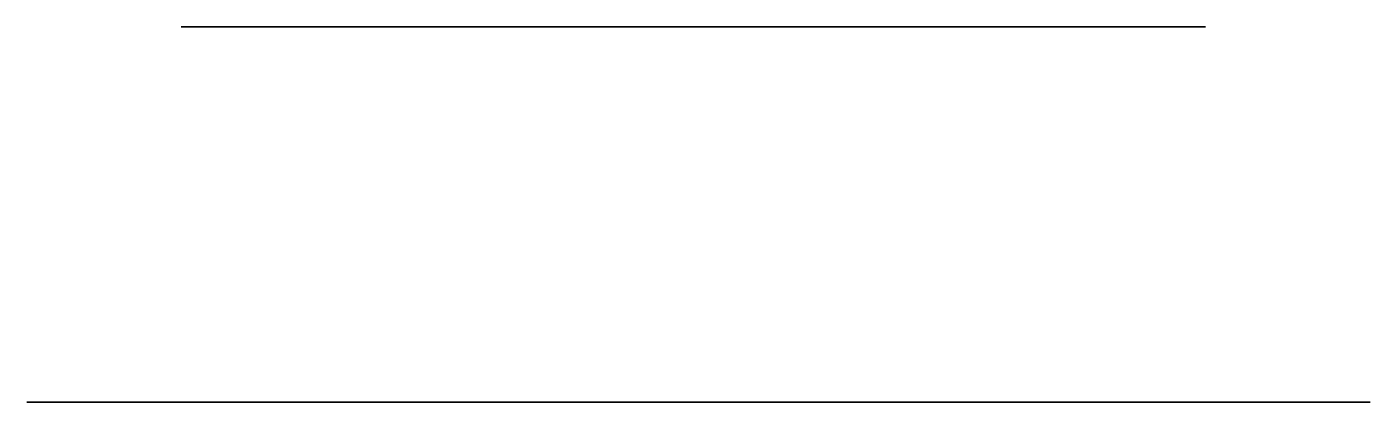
# Model space of a CAD drawing. Extents: x -16.79 to -12.85, y 10.13 to 11.23.
import ezdxf

# ---------------------------------------------------------------- set-up
doc = ezdxf.new("R2010")
doc.units = 0
doc.header["$MEASUREMENT"] = 0
doc.layers.add('(Unsaved)_Sketch2', color=7, linetype='Continuous')
doc.layers.add('(Unsaved)_Sketch3', color=7, linetype='Continuous')

msp = doc.modelspace()

# ---------------------------------------------------------------- linework, layer by layer
at = {"layer": '(Unsaved)_Sketch2'}
for p, q in [((-16.3333, 11.2309, 1.2), (-15.5833, 11.2309, 2.499)), ((-15.5833, 11.2309, -0.099), (-16.3333, 11.2309, 1.2)), ((-15.5833, 11.2309, 2.499), (-14.0833, 11.2309, 2.499)), ((-14.0833, 11.2309, -0.099), (-15.5833, 11.2309, -0.099)), ((-14.0833, 11.2309, 2.499), (-13.3333, 11.2309, 1.2)), ((-13.3333, 11.2309, 1.2), (-14.0833, 11.2309, -0.099))]:
    msp.add_line(p, q, dxfattribs=at)
msp.add_point((-14.8333, 11.2309, 1.2), dxfattribs=at)
at = {"layer": '(Unsaved)_Sketch3'}
for p, q in [((-16.1405, 10.1309), (-16.7857, 10.1309, 1.1611)), ((-16.7857, 10.1309, 1.1611), (-15.8133, 10.1309, 2.9183)), ((-16.3177, 10.1309, 1.2007), (-15.6405, 10.1309)), ((-15.5758, 10.1309, 2.4997), (-16.3177, 10.1309, 1.2007)), ((-15.6405, 10.1309), (-16.1405, 10.1309)), ((-15.8133, 10.1309, 2.9183), (-13.8423, 10.1309, 2.9183)), ((-14.0578, 10.1309, 2.4997), (-15.5758, 10.1309, 2.4997)), ((-13.5777, 10.1309, -0.0449), (-14.0578, 10.1309, -0.0449)), ((-13.3464, 10.1309, 1.2007), (-14.0578, 10.1309, 2.4997)), ((-14.0578, 10.1309, -0.0449), (-13.3464, 10.1309, 1.2007)), ((-13.8423, 10.1309, 2.9183), (-12.8505, 10.1309, 1.2692)), ((-12.8505, 10.1309, 1.2692), (-13.5777, 10.1309, -0.0449))]:
    msp.add_line(p, q, dxfattribs=at)

doc.saveas('drawing.dxf')
